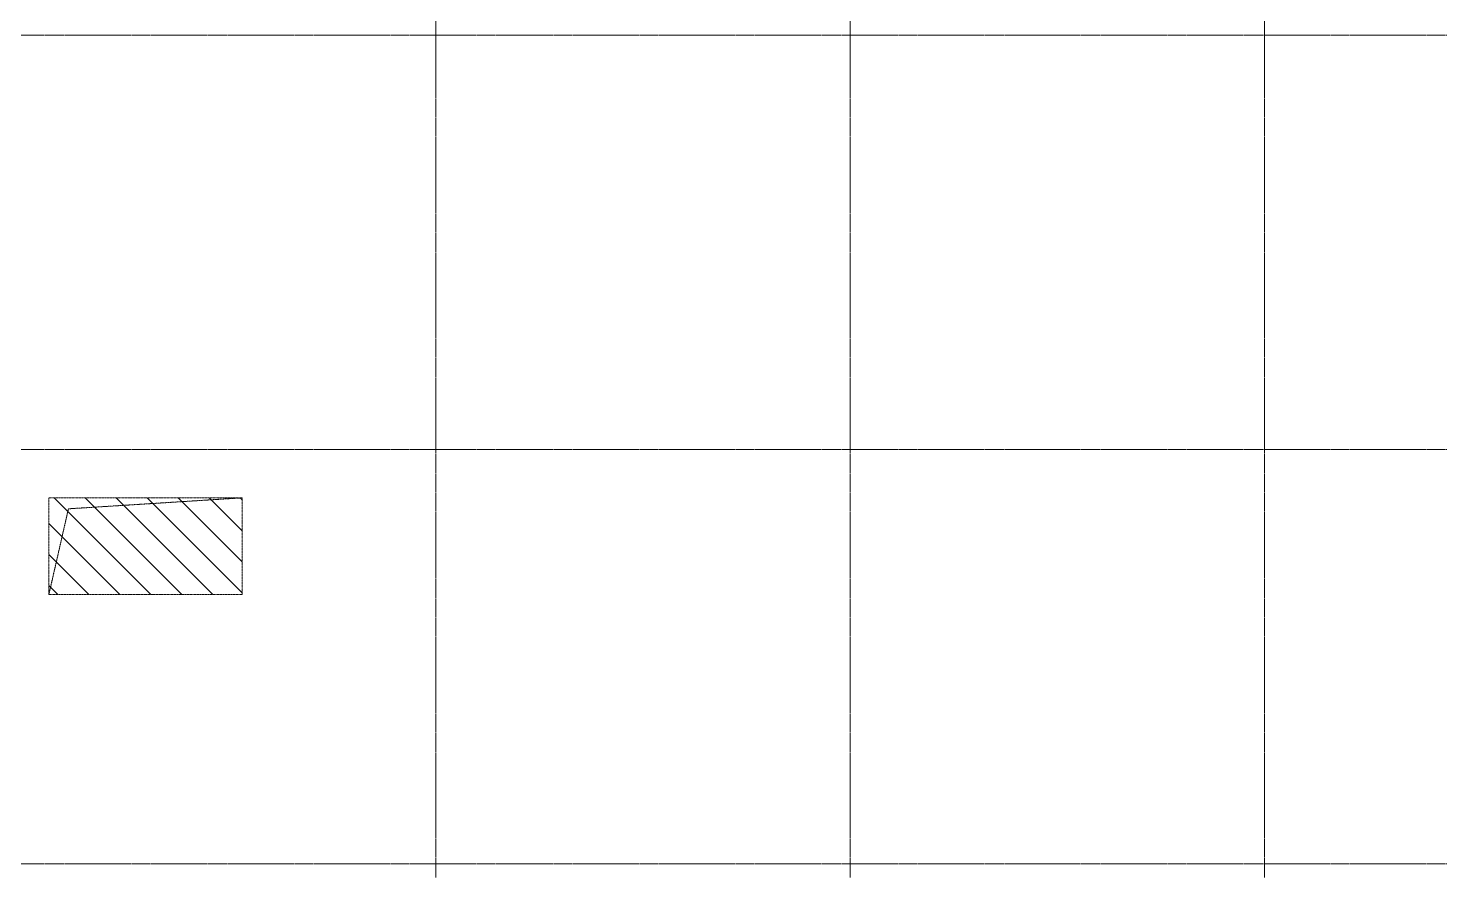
# Model space of a CAD drawing. Header units: millimetres. Extents: x -233751 to 529254, y -907864 to 285890.
# Drawn here: x -71245 to -61026, y -87449 to -81349 of the extents above; entities that cross this region are included whole.
import ezdxf

# ---------------------------------------------------------------- set-up
doc = ezdxf.new("R2010")
doc.units = ezdxf.units.MM
doc.linetypes.add('ADSK_Штриховая_ш2 п1', pattern=[3, 2, -1])
doc.linetypes.add('осевая', pattern=[2, 1.25, -0.25, 0.25, -0.25])
doc.layers.get('0').update_dxf_attribs({"lineweight": 30})
doc.layers.add('КР_Оси', color=7, linetype='Continuous', lineweight=5)
doc.layers.add('КР_Сущ отверстия', color=6, linetype='Continuous', lineweight=15)

# ---------------------------------------------------------------- blocks, each defined once
blk = doc.blocks.new('*U2151')
at = {"color": 0, "linetype": 'ByBlock', "lineweight": -2, "ltscale": 10}
blk.add_line((0, 0), (-71487, 0), dxfattribs=at)
blk = doc.blocks.new('*U2152')
at = {"color": 0, "linetype": 'ByBlock', "lineweight": -2, "ltscale": 10}
blk.add_line((0, 0), (-71487, 0), dxfattribs=at)
blk = doc.blocks.new('*U2153')
at = {"color": 0, "linetype": 'ByBlock', "lineweight": -2, "ltscale": 10}
blk.add_line((0, 0), (-71487, 0), dxfattribs=at)
blk = doc.blocks.new('*U2162')
at = {"color": 0, "linetype": 'ByBlock', "lineweight": -2, "ltscale": 10}
blk.add_line((0, 0), (0, -53278), dxfattribs=at)
blk = doc.blocks.new('*U2163')
at = {"color": 0, "linetype": 'ByBlock', "lineweight": -2, "ltscale": 10}
blk.add_line((0, 0), (0, -53278), dxfattribs=at)
blk = doc.blocks.new('*U2164')
at = {"color": 0, "linetype": 'ByBlock', "lineweight": -2, "ltscale": 10}
blk.add_line((0, 0), (0, -53278), dxfattribs=at)

msp = doc.modelspace()

# ---------------------------------------------------------------- hatches: boundary and pattern name
at = {"layer": 'КР_Сущ отверстия'}
h = msp.add_hatch(dxfattribs=at)
h.set_pattern_fill('ANSI31', scale=50, angle=90)
h.paths.add_polyline_path([(-71095.8, -84749.3), (-71095.8, -85449.3), (-69695.8, -85449.3), (-69695.8, -84749.3)])

# ---------------------------------------------------------------- linework, layer by layer
at = {"layer": 'КР_Сущ отверстия', "linetype": 'ADSK_Штриховая_ш2 п1', "ltscale": 0.25}
msp.add_lwpolyline([(-71095.8, -84749.3), (-69695.8, -84749.3), (-69695.8, -85449.3), (-71095.8, -85449.3)], close=True, dxfattribs=at)
at = {"layer": 'КР_Сущ отверстия', "linetype": 'ADSK_Штриховая_ш2 п1'}
msp.add_lwpolyline([(-71095.8, -85449.3), (-70954.1, -84828.8), (-69695.8, -84749.3)], dxfattribs=at)

# ---------------------------------------------------------------- block references
at = {"layer": 'КР_Оси', "linetype": 'осевая'}
for name, p in [('*U2162', (-68294.5, -65636.9)), ('*U2163', (-65294.5, -65636.9)), ('*U2164', (-62294.5, -65636.9)), ('*U2153', (-15166.2, -81399.3)), ('*U2152', (-15166.2, -84399.3)), ('*U2151', (-15166.2, -87399.3))]:
    msp.add_blockref(name, p, dxfattribs=at)

doc.saveas('drawing.dxf')
